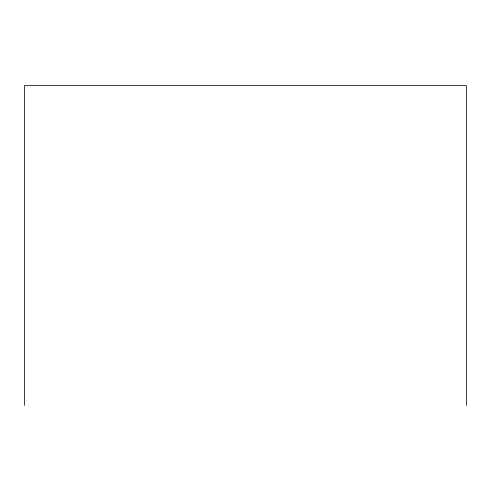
<?xml version="1.0" encoding="UTF-8"?>
<svg xmlns="http://www.w3.org/2000/svg" width="491" height="491" viewBox="0 0 491 491"><rect width="100%" height="100%" fill="white"/><g stroke="black" fill="none" stroke-linecap="round" stroke-linejoin="round"><path stroke-width="0.74" d="M466.45 405.4L466.45 85.6L24.55 85.6L24.55 405.4"/></g></svg>
